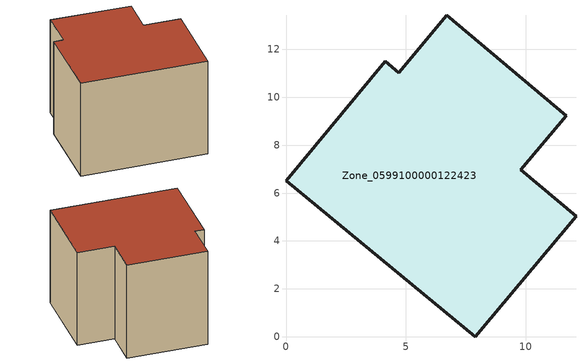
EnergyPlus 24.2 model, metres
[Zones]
Zone_0599100000122423
 floor ground (C_G): 7.89,0 0,6.52 4.14,11.49 4.7,11.02 6.7,13.42 11.69,9.23 9.79,6.96 12.09,5.04 z0
 wall outside (C_F): 4.7,11.02 4.14,11.49 0,6.52 7.89,0 12.09,5.04 9.79,6.96 11.69,9.23 6.7,13.42 4.7,11.02 z0:8.27
 roof outside (C_R): 11.69,9.23 6.7,13.42 4.7,11.02 4.14,11.49 0,6.52 7.89,0 12.09,5.04 9.79,6.96 z8.27
[BUILDING]
Pand.0599100000122423: North Axis=0; Terrain=City; Loads Convergence Tolerance Value=0.04; Temperature Convergence Tolerance Value=0.4; Solar Distribution=FullExterior; Maximum Number of Warmup Days=25; Minimum Number of Warmup Days=1
[Site:Location]
Rotterdam.The.Hague.AP_ZH_NLD Design_Conditions: Latitude=51.96; Longitude=4.45; Time Zone=1; Elevation=-4.5
[SITE:GROUNDTEMPERATURE:BUILDINGSURFACE]
18, 18, 18, 18, 18, 18, 18, 18, 18, 18, 18, 18
[MATERIAL] Thermal Absorptance=0.9; Solar Absorptance=0.7; Visible Absorptance=0.7
Name | Roughness | Thickness | Conductivity | Density | Specific Heat
G.TC.1946-1964 | MediumSmooth | 0.15 | 1 | 540 | 1210
F.TC.1946-1964 | Rough | 0.3 | 0.857143 | 1920 | 840
R.TC.1946-1964 | MediumRough | 0.2 | 0.235294 | 1500 | 1000
[CONSTRUCTION]
C_G: G.TC.1946-1964
C_F: F.TC.1946-1964
C_R: R.TC.1946-1964
[ZONE]
Zone_0599100000122423: Type=1; Multiplier=1; Ceiling Height=Autocalculate; Volume=Autocalculate; Floor Area=autocalculate; Part of Total Floor Area=Yes
[ZONEINFILTRATION:DESIGNFLOWRATE]
Infil_Zone_0599100000122423: Zone or ZoneList or Space or SpaceList=Zone_0599100000122423; Schedule=AlwaysOn; Design Flow Rate Calculation Method=Flow/Area; Flow Rate per Floor Area=0.003; Constant Term Coefficient=1; Temperature Term Coefficient=0; Velocity Term Coefficient=0; Velocity Squared Term Coefficient=0
[HVACTEMPLATE:ZONE:IDEALLOADSAIRSYSTEM]
Zone_0599100000122423: Maximum Heating Supply Air Temperature=50; Minimum Cooling Supply Air Temperature=13; Maximum Heating Supply Air Humidity Ratio=0.0156; Minimum Cooling Supply Air Humidity Ratio=0.0077; Heating Limit=NoLimit; Cooling Limit=NoLimit; Dehumidification Control Type=ConstantSensibleHeatRatio; Cooling Sensible Heat Ratio=0.7; Dehumidification Setpoint=60; Humidification Control Type=None; Humidification Setpoint=30; Outdoor Air Method=None; Outdoor Air Flow Rate per Person=0.00944; Outdoor Air Flow Rate per Zone Floor Area=0; Outdoor Air Flow Rate per Zone=0; Demand Controlled Ventilation Type=None; Outdoor Air Economizer Type=NoEconomizer; Heat Recovery Type=None; Sensible Heat Recovery Effectiveness=0.7; Latent Heat Recovery Effectiveness=0.65
[ZONECONTROL:THERMOSTAT]
ThermostatControl_Zone_0599100000122423: Zone or ZoneList=Zone_0599100000122423; Control Type Schedule=DualSetpointControlType; Control 1=Thermostat_Zone_0599100000122423; Temperature Difference Between Cutout And Setpoint=0
[THERMOSTATSETPOINT:DUALSETPOINT]
Thermostat_Zone_0599100000122423: Heating Setpoint Temperature Schedule=HeatingSetpoint_Zone_0599100000122423; Cooling Setpoint Temperature Schedule=CoolingSetpoint_Zone_0599100000122423
[SCHEDULE:COMPACT]
HeatingSetpoint_Zone_0599100000122423: Through: 12/31, For: AllDays, Until: 24:00, 21
CoolingSetpoint_Zone_0599100000122423: Through: 12/31, For: AllDays, Until: 24:00, 24
DualSetpointControlType: Through: 12/31, For: AllDays, Until: 24:00, 4
AlwaysOn: Through: 12/31, For: AllDays, Until: 24:00, 1
